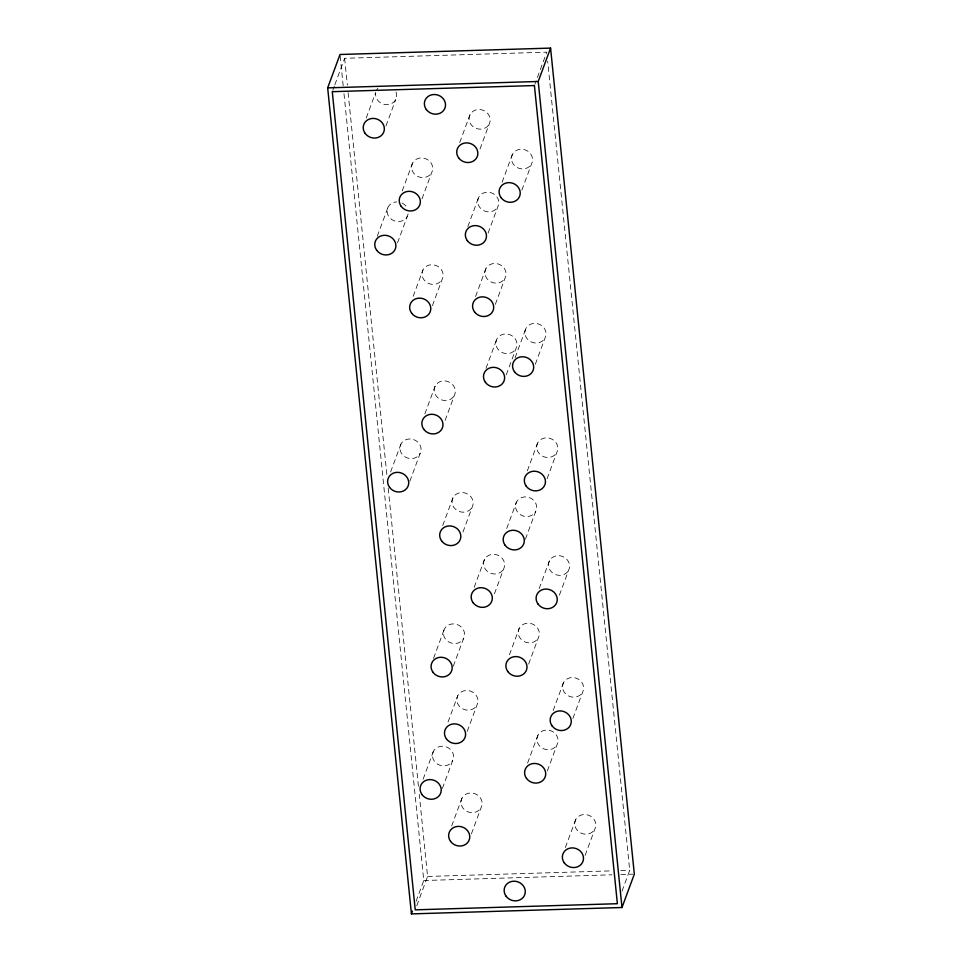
<?xml version="1.0" encoding="UTF-8"?>
<svg xmlns="http://www.w3.org/2000/svg" width="962" height="962" viewBox="0 0 962 962"><rect width="100%" height="100%" fill="white"/><g stroke="black" fill="none" stroke-linecap="round" stroke-linejoin="round"><path stroke-width="0.72" stroke-dasharray="4.81 3.61" d="M332.792 90.284L334.343 86.111M334.848 84.728L344.624 58.297L546.765 52.164L534.932 84.151M366.221 118.037L375.481 93.001M385.966 125.926L395.743 99.507M377.26 236.315L388.059 207.107M402.248 190.945L412.542 163.131M397.522 242.821L407.299 216.39M421.993 198.833L431.77 172.414A10.69 9.716 20.3 0 0 421.164 157.936A10.69 9.716 20.3 0 0 413.54 172.968A10.69 9.716 20.3 0 0 431.77 172.414M459.728 142.52L470.021 114.694M413.179 296.356L422.955 269.937M479.99 149.014L489.249 123.978A10.69 9.716 20.3 0 0 478.643 109.5A10.69 9.716 20.3 0 0 471.019 124.531A10.69 9.716 20.3 0 0 489.249 123.978M432.419 305.639L442.195 279.208A10.69 9.716 20.3 0 0 431.577 264.742A10.69 9.716 20.3 0 0 423.953 279.774A10.69 9.716 20.3 0 0 442.195 279.208M467.833 226.611L478.643 197.402M390.608 471.969L400.901 444.155M502.104 182.251L512.397 154.437M488.095 233.105L497.871 206.674A10.69 9.716 20.3 0 0 487.253 192.208A10.69 9.716 20.3 0 0 479.641 207.227A10.69 9.716 20.3 0 0 497.871 206.674M424.855 413.9L435.149 386.087M475.577 296.488L485.87 268.663M409.836 481.24L420.129 453.427A10.69 9.716 20.3 0 0 409.523 438.961A10.69 9.716 20.3 0 0 401.9 453.98A10.69 9.716 20.3 0 0 420.129 453.427M521.849 190.151L531.625 163.72A10.69 9.716 20.3 0 0 521.007 149.242A10.69 9.716 20.3 0 0 513.395 164.274A10.69 9.716 20.3 0 0 531.625 163.72M445.117 420.394L454.377 395.358A10.69 9.716 20.3 0 0 443.771 380.892A10.69 9.716 20.3 0 0 436.147 395.911A10.69 9.716 20.3 0 0 454.377 395.358M495.322 304.377L505.098 277.946A10.69 9.716 20.3 0 0 494.48 263.468A10.69 9.716 20.3 0 0 486.868 278.499A10.69 9.716 20.3 0 0 505.098 277.946M485.99 368.362L496.801 339.153M442.7 525.553L452.994 497.739M506.252 374.855L516.029 348.436A10.69 9.716 20.3 0 0 505.411 333.958A10.69 9.716 20.3 0 0 497.787 348.99A10.69 9.716 20.3 0 0 516.029 348.436M515.055 357.768L525.853 328.559M462.962 532.058L472.222 507.022A10.69 9.716 20.3 0 0 461.604 492.544A10.69 9.716 20.3 0 0 453.992 507.575A10.69 9.716 20.3 0 0 472.222 507.022M535.317 364.261L545.093 337.83A10.69 9.716 20.3 0 0 534.475 323.364A10.69 9.716 20.3 0 0 526.851 338.396A10.69 9.716 20.3 0 0 545.093 337.83M433.561 658.297L444.372 629.088M474.182 587.325L484.475 559.511M453.306 666.185L463.6 638.371A10.69 9.716 20.3 0 0 452.982 623.893A10.69 9.716 20.3 0 0 445.358 638.924A10.69 9.716 20.3 0 0 463.6 638.371M527.332 470.839L537.626 443.025M506.709 528.499L516.486 502.08M423.112 779.22L433.393 751.406M494.444 593.831L503.703 568.795A10.69 9.716 20.3 0 0 493.085 554.316A10.69 9.716 20.3 0 0 485.473 569.348A10.69 9.716 20.3 0 0 503.703 568.795M448.003 722.113L457.768 695.682M547.077 478.739L556.854 452.308A10.69 9.716 20.3 0 0 546.236 437.83A10.69 9.716 20.3 0 0 538.624 452.861A10.69 9.716 20.3 0 0 556.854 452.308M525.42 539.177L535.714 511.363A10.69 9.716 20.3 0 0 525.096 496.885A10.69 9.716 20.3 0 0 517.472 511.916A10.69 9.716 20.3 0 0 535.714 511.363M442.34 788.503L452.633 760.689A10.69 9.716 20.3 0 0 442.015 746.211A10.69 9.716 20.3 0 0 434.391 761.243A10.69 9.716 20.3 0 0 452.633 760.689M467.231 731.385L477.008 704.966A10.69 9.716 20.3 0 0 466.39 690.488A10.69 9.716 20.3 0 0 458.766 705.519A10.69 9.716 20.3 0 0 477.008 704.966M416.053 901.382L423.773 880.519L343.951 93.326M509.403 654.809L519.179 628.39M416.786 905.663L427.585 876.454L419.264 794.347M539.129 588.684L549.41 560.87M451.647 826.009L461.94 798.195M528.631 664.093L538.407 637.662A10.69 9.716 20.3 0 0 527.789 623.196A10.69 9.716 20.3 0 0 520.177 638.215A10.69 9.716 20.3 0 0 538.407 637.662M559.391 595.189L568.65 570.153A10.69 9.716 20.3 0 0 558.032 555.675A10.69 9.716 20.3 0 0 550.408 570.707A10.69 9.716 20.3 0 0 568.65 570.153M471.392 833.898L481.168 807.479A10.69 9.716 20.3 0 0 470.562 793.001A10.69 9.716 20.3 0 0 462.938 808.032A10.69 9.716 20.3 0 0 481.168 807.479M527.597 763.07L537.89 735.257M553.162 710.533L563.455 682.719M547.342 770.959L557.118 744.528A10.69 9.716 20.3 0 0 546.5 730.062A10.69 9.716 20.3 0 0 538.888 745.081A10.69 9.716 20.3 0 0 557.118 744.528M572.907 718.422L582.683 692.003A10.69 9.716 20.3 0 0 572.077 677.525A10.69 9.716 20.3 0 0 564.453 692.556A10.69 9.716 20.3 0 0 582.683 692.003M565.367 847.522L575.661 819.708M585.112 855.41L594.889 828.991A10.69 9.716 20.3 0 0 584.283 814.513A10.69 9.716 20.3 0 0 576.659 829.545A10.69 9.716 20.3 0 0 594.889 828.991M622.005 891.185L629.725 870.321L547.667 61.123M427.585 876.454L611.748 870.863M620.743 870.598L629.725 870.321M423.773 880.519L611.928 874.807M620.887 874.53L632.84 874.169M344.624 58.297L347.354 85.173M348.112 92.641L387.013 476.334M388.227 488.275L418.506 786.88M340.163 55.988L343.193 85.859M396.043 92.003A10.69 9.716 20.3 0 1 387.133 104.69A10.69 9.716 20.3 0 1 375.709 92.629M376.515 90.224A10.69 9.716 20.3 0 1 377.982 88.131M408.104 213.985A10.69 9.716 20.3 0 1 396.837 221.488A10.69 9.716 20.3 0 1 387.109 211.207A10.69 9.716 20.3 0 1 396.681 201.912M402.08 203.078A10.69 9.716 20.3 0 1 406.301 206.553"/><path stroke-width="1.44" d="M327.669 87.867L340.019 54.497L550.577 48.1L634.331 874.133L621.981 907.503L411.423 913.9L327.669 87.867L538.227 81.481L550.577 48.1M411.423 913.9L412.457 911.122M538.227 81.481L621.981 907.503M534.415 85.546L332.275 91.679L415.235 909.836L617.376 903.703L534.415 85.546M426.322 109.536A10.69 9.716 20.3 0 0 444.564 108.983A10.69 9.716 20.3 0 0 433.946 94.504A10.69 9.716 20.3 0 0 426.322 109.536M506.096 896.235A10.69 9.716 20.3 0 0 524.326 895.682A10.69 9.716 20.3 0 0 513.708 881.204A10.69 9.716 20.3 0 0 506.096 896.235M411.604 313.143A10.69 9.716 20.3 0 0 429.846 312.59A10.69 9.716 20.3 0 0 419.228 298.124A10.69 9.716 20.3 0 0 411.604 313.143M485.449 382.371A10.69 9.716 20.3 0 0 503.679 381.806A10.69 9.716 20.3 0 0 493.061 367.34A10.69 9.716 20.3 0 0 485.449 382.371M441.642 540.957A10.69 9.716 20.3 0 0 459.872 540.403A10.69 9.716 20.3 0 0 449.266 525.925A10.69 9.716 20.3 0 0 441.642 540.957M507.828 671.596A10.69 9.716 20.3 0 0 526.058 671.043A10.69 9.716 20.3 0 0 515.452 656.577A10.69 9.716 20.3 0 0 507.828 671.596M446.428 738.9A10.69 9.716 20.3 0 0 464.658 738.347A10.69 9.716 20.3 0 0 454.04 723.869A10.69 9.716 20.3 0 0 446.428 738.9M401.19 206.349A10.69 9.716 20.3 0 0 419.42 205.796A10.69 9.716 20.3 0 0 408.814 191.318A10.69 9.716 20.3 0 0 401.19 206.349M458.67 157.912A10.69 9.716 20.3 0 0 476.899 157.359A10.69 9.716 20.3 0 0 466.293 142.881A10.69 9.716 20.3 0 0 458.67 157.912M423.797 429.292A10.69 9.716 20.3 0 0 442.027 428.739A10.69 9.716 20.3 0 0 431.421 414.273A10.69 9.716 20.3 0 0 423.797 429.292M473.124 602.729A10.69 9.716 20.3 0 0 491.354 602.176A10.69 9.716 20.3 0 0 480.747 587.698A10.69 9.716 20.3 0 0 473.124 602.729M526.539 778.462A10.69 9.716 20.3 0 0 544.769 777.909A10.69 9.716 20.3 0 0 534.163 763.443A10.69 9.716 20.3 0 0 526.539 778.462M467.291 240.608A10.69 9.716 20.3 0 0 485.521 240.055A10.69 9.716 20.3 0 0 474.915 225.589A10.69 9.716 20.3 0 0 467.291 240.608M474.519 311.88A10.69 9.716 20.3 0 0 492.748 311.327A10.69 9.716 20.3 0 0 482.142 296.849A10.69 9.716 20.3 0 0 474.519 311.88M526.274 486.243A10.69 9.716 20.3 0 0 544.504 485.69A10.69 9.716 20.3 0 0 533.898 471.212A10.69 9.716 20.3 0 0 526.274 486.243M505.134 545.286A10.69 9.716 20.3 0 0 523.364 544.732A10.69 9.716 20.3 0 0 512.746 530.266A10.69 9.716 20.3 0 0 505.134 545.286M433.02 672.306A10.69 9.716 20.3 0 0 451.25 671.753A10.69 9.716 20.3 0 0 440.632 657.274A10.69 9.716 20.3 0 0 433.02 672.306M501.046 197.655A10.69 9.716 20.3 0 0 519.276 197.102A10.69 9.716 20.3 0 0 508.67 182.624A10.69 9.716 20.3 0 0 501.046 197.655M450.589 841.413A10.69 9.716 20.3 0 0 468.819 840.848A10.69 9.716 20.3 0 0 458.213 826.382A10.69 9.716 20.3 0 0 450.589 841.413M552.104 725.925A10.69 9.716 20.3 0 0 570.334 725.372A10.69 9.716 20.3 0 0 559.728 710.906A10.69 9.716 20.3 0 0 552.104 725.925M389.55 487.361A10.69 9.716 20.3 0 0 407.78 486.808A10.69 9.716 20.3 0 0 397.174 472.342A10.69 9.716 20.3 0 0 389.55 487.361M365.163 133.429A10.69 9.716 20.3 0 0 383.405 132.876A10.69 9.716 20.3 0 0 372.787 118.41A10.69 9.716 20.3 0 0 365.163 133.429M376.719 250.324A10.69 9.716 20.3 0 0 394.949 249.771A10.69 9.716 20.3 0 0 384.331 235.293A10.69 9.716 20.3 0 0 376.719 250.324M564.309 862.926A10.69 9.716 20.3 0 0 582.539 862.373A10.69 9.716 20.3 0 0 571.933 847.895A10.69 9.716 20.3 0 0 564.309 862.926M422.041 794.624A10.69 9.716 20.3 0 0 440.283 794.071A10.69 9.716 20.3 0 0 429.665 779.593A10.69 9.716 20.3 0 0 422.041 794.624M538.059 604.088A10.69 9.716 20.3 0 0 556.301 603.535A10.69 9.716 20.3 0 0 545.682 589.057A10.69 9.716 20.3 0 0 538.059 604.088M514.502 371.765A10.69 9.716 20.3 0 0 532.744 371.212A10.69 9.716 20.3 0 0 522.125 356.746A10.69 9.716 20.3 0 0 514.502 371.765"/></g></svg>
